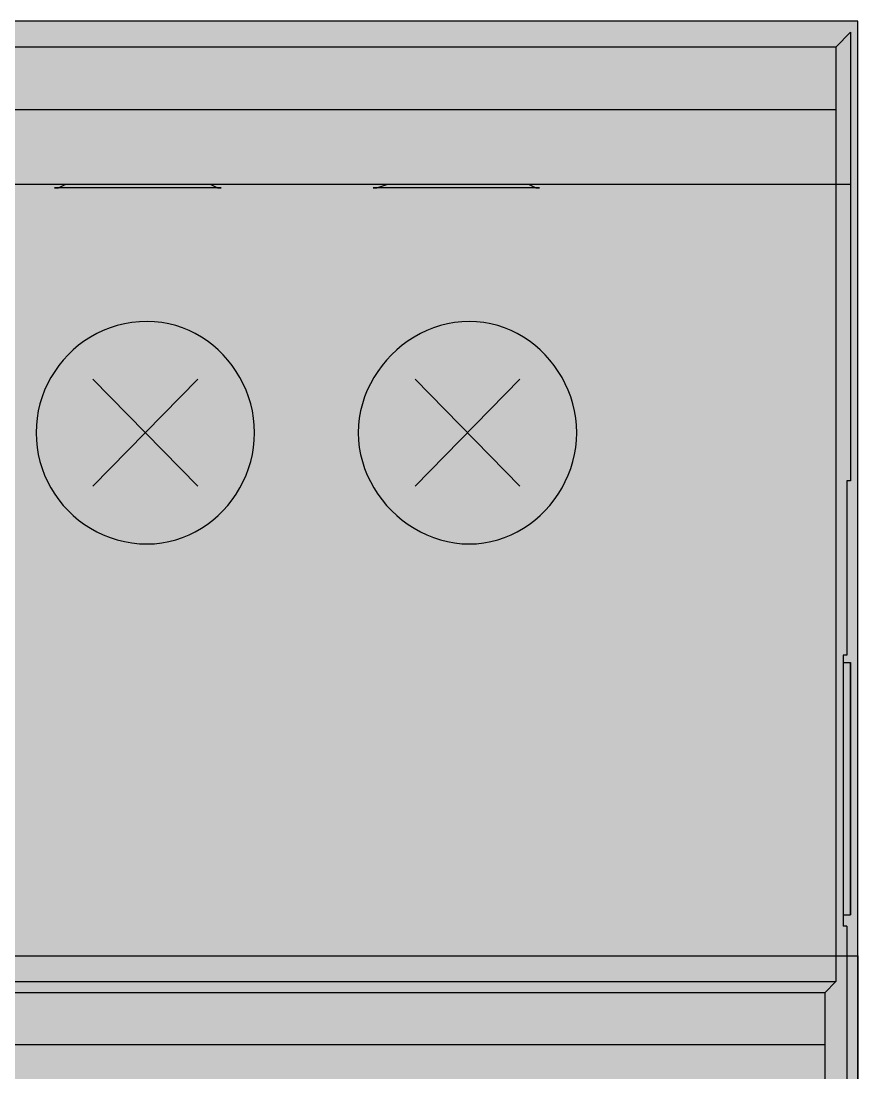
# Model space of a CAD drawing. Header units: millimetres. Extents: x 0 to 966, y -664 to 90.
# Drawn here: x 552.08 to 572, y 64.98 to 90 of the extents above; entities that cross this region are included whole.
import ezdxf

# ---------------------------------------------------------------- set-up
doc = ezdxf.new("R2010")
doc.units = ezdxf.units.MM
for name, color, linetype in [('HDL_BODY', 7, 'Continuous'), ('HDL_COLOUR', 7, 'Continuous'), ('HDL_DETAIL', 7, 'Continuous'), ('HDL_PRINT', 7, 'Continuous')]:
    doc.layers.add(name, color=color, linetype=linetype)

# ---------------------------------------------------------------- blocks, each defined once
blk = doc.blocks.new('M_R4.16.1-CD_FRONT')
at = {"layer": 'HDL_BODY', "true_color": 0x202126}
blk.add_hatch(color=250, dxfattribs=at).paths.add_polyline_path([(0, 0), (72, 0), (72, 90), (0, 90)])
at = {"layer": 'HDL_BODY', "true_color": 0x2a2a30}
blk.add_hatch(color=250, dxfattribs=at).paths.add_polyline_path([(0.4, 20.52), (71.6, 20.52), (71.6, 68.31), (0.4, 68.31)])
at = {"layer": 'HDL_COLOUR', "true_color": 0x1a332c}
for points in [[(57.637, 80.207), (57.631, 80.383), (57.613, 80.556), (57.585, 80.726), (57.545, 80.893), (57.495, 81.057), (57.436, 81.216), (57.366, 81.371), (57.287, 81.521), (57.2, 81.665), (57.104, 81.803), (57, 81.935), (56.888, 82.06), (56.768, 82.178), (56.642, 82.288), (56.51, 82.389), (56.371, 82.482), (56.226, 82.566), (56.076, 82.639), (55.92, 82.703), (55.76, 82.757), (55.596, 82.799), (55.428, 82.83), (55.256, 82.848), (55.082, 82.855), (54.896, 82.848), (54.715, 82.83), (54.538, 82.799), (54.365, 82.757), (54.198, 82.703), (54.036, 82.639), (53.88, 82.566), (53.73, 82.482), (53.586, 82.389), (53.449, 82.288), (53.32, 82.178), (53.197, 82.06), (53.083, 81.935), (52.977, 81.803), (52.879, 81.665), (52.79, 81.521), (52.71, 81.371), (52.64, 81.216), (52.579, 81.057), (52.529, 80.893), (52.489, 80.726), (52.461, 80.556), (52.443, 80.383), (52.437, 80.207), (52.443, 80.032), (52.461, 79.859), (52.489, 79.688), (52.529, 79.521), (52.579, 79.358), (52.64, 79.198), (52.71, 79.043), (52.79, 78.894), (52.879, 78.749), (52.977, 78.611), (53.083, 78.479), (53.197, 78.354), (53.32, 78.237), (53.449, 78.127), (53.586, 78.025), (53.73, 77.933), (53.88, 77.849), (54.036, 77.775), (54.198, 77.711), (54.365, 77.658), (54.538, 77.616), (54.715, 77.585), (54.896, 77.566), (55.082, 77.56), (55.256, 77.566), (55.428, 77.585), (55.596, 77.616), (55.76, 77.658), (55.92, 77.711), (56.076, 77.775), (56.226, 77.849), (56.371, 77.933), (56.51, 78.025), (56.642, 78.127), (56.768, 78.237), (56.888, 78.354), (57, 78.479), (57.104, 78.611), (57.2, 78.749), (57.287, 78.894), (57.366, 79.043), (57.436, 79.198), (57.495, 79.358), (57.545, 79.521), (57.585, 79.688), (57.613, 79.859), (57.631, 80.032), (57.637, 80.207)], [(65.304, 80.207), (65.298, 80.383), (65.281, 80.556), (65.252, 80.726), (65.213, 80.893), (65.163, 81.057), (65.103, 81.216), (65.033, 81.371), (64.955, 81.521), (64.867, 81.665), (64.771, 81.803), (64.666, 81.935), (64.554, 82.06), (64.435, 82.178), (64.308, 82.288), (64.175, 82.389), (64.036, 82.482), (63.891, 82.566), (63.741, 82.639), (63.585, 82.703), (63.425, 82.757), (63.261, 82.799), (63.093, 82.83), (62.921, 82.848), (62.746, 82.855), (62.571, 82.848), (62.398, 82.83), (62.228, 82.799), (62.061, 82.757), (61.898, 82.703), (61.739, 82.639), (61.585, 82.566), (61.435, 82.482), (61.291, 82.389), (61.153, 82.288), (61.022, 82.178), (60.897, 82.06), (60.78, 81.935), (60.67, 81.803), (60.569, 81.665), (60.477, 81.521), (60.393, 81.371), (60.32, 81.216), (60.256, 81.057), (60.203, 80.893), (60.161, 80.726), (60.13, 80.556), (60.112, 80.383), (60.105, 80.207), (60.112, 80.032), (60.13, 79.859), (60.161, 79.688), (60.203, 79.521), (60.256, 79.358), (60.32, 79.198), (60.393, 79.043), (60.477, 78.894), (60.569, 78.749), (60.67, 78.611), (60.78, 78.479), (60.897, 78.354), (61.022, 78.237), (61.153, 78.127), (61.291, 78.025), (61.435, 77.933), (61.585, 77.849), (61.739, 77.775), (61.898, 77.711), (62.061, 77.658), (62.228, 77.616), (62.398, 77.585), (62.571, 77.566), (62.746, 77.56), (62.921, 77.566), (63.093, 77.585), (63.261, 77.616), (63.425, 77.658), (63.585, 77.711), (63.741, 77.775), (63.891, 77.849), (64.036, 77.933), (64.175, 78.025), (64.308, 78.127), (64.435, 78.237), (64.554, 78.354), (64.666, 78.479), (64.771, 78.611), (64.867, 78.749), (64.955, 78.894), (65.033, 79.043), (65.103, 79.198), (65.163, 79.358), (65.213, 79.521), (65.252, 79.688), (65.281, 79.859), (65.298, 80.032), (65.304, 80.207)]]:
    blk.add_hatch(color=250, dxfattribs=at).paths.add_polyline_path(points)
at = {"layer": 'HDL_COLOUR', "true_color": 0x9ea4a8}
for points in [[(56.857, 80.207), (56.841, 80.449), (56.795, 80.687), (56.718, 80.916), (56.613, 81.134), (56.481, 81.335), (56.324, 81.518), (56.145, 81.677), (55.947, 81.812), (55.733, 81.919), (55.508, 81.997), (55.274, 82.045), (55.037, 82.06), (54.799, 82.045), (54.566, 81.997), (54.341, 81.919), (54.127, 81.812), (53.929, 81.677), (53.75, 81.518), (53.593, 81.335), (53.461, 81.134), (53.356, 80.916), (53.279, 80.687), (53.233, 80.449), (53.217, 80.207), (53.233, 79.965), (53.279, 79.728), (53.356, 79.498), (53.461, 79.281), (53.593, 79.079), (53.75, 78.897), (53.929, 78.737), (54.127, 78.602), (54.341, 78.495), (54.566, 78.417), (54.799, 78.37), (55.037, 78.354), (55.274, 78.37), (55.508, 78.417), (55.733, 78.495), (55.947, 78.602), (56.145, 78.737), (56.324, 78.897), (56.481, 79.079), (56.613, 79.281), (56.718, 79.498), (56.795, 79.728), (56.841, 79.965)], [(64.525, 80.207), (64.509, 80.449), (64.463, 80.687), (64.386, 80.916), (64.281, 81.134), (64.148, 81.335), (63.992, 81.518), (63.813, 81.677), (63.615, 81.812), (63.401, 81.919), (63.176, 81.997), (62.942, 82.045), (62.705, 82.06), (62.467, 82.045), (62.234, 81.997), (62.008, 81.919), (61.795, 81.812), (61.597, 81.677), (61.418, 81.518), (61.261, 81.335), (61.129, 81.134), (61.024, 80.916), (60.947, 80.687), (60.901, 80.449), (60.885, 80.207), (60.901, 79.965), (60.947, 79.728), (61.024, 79.498), (61.129, 79.281), (61.261, 79.079), (61.418, 78.897), (61.597, 78.737), (61.795, 78.602), (62.008, 78.495), (62.234, 78.417), (62.467, 78.37), (62.705, 78.354), (62.942, 78.37), (63.176, 78.417), (63.401, 78.495), (63.615, 78.602), (63.813, 78.737), (63.992, 78.897), (64.148, 79.079), (64.281, 79.281), (64.386, 79.498), (64.463, 79.728), (64.509, 79.965)]]:
    blk.add_hatch(color=253, dxfattribs=at).paths.add_polyline_path(points)
at = {"layer": 'HDL_PRINT', "true_color": 0xdee1e9}
for points in [[(59.665, 84.329), (57.021, 85.475), (57.107, 85.457), (55.082, 85.457), (55.302, 85.678), (55.302, 82.941), (54.861, 82.941), (54.861, 85.678), (55.082, 85.898), (57.107, 85.898), (57.196, 85.88), (59.838, 84.734), (59.665, 84.329)], [(60.367, 85.898), (62.746, 85.898), (62.967, 85.678), (62.967, 82.941), (62.526, 82.941), (62.526, 85.678), (62.746, 85.457), (60.367, 85.457), (60.367, 85.898)], [(54.377, 76.5), (54.377, 76.94), (55.697, 76.94), (55.697, 76.589), (55.642, 76.556), (55.592, 76.518), (55.547, 76.474), (55.507, 76.426), (55.47, 76.375), (55.437, 76.321), (55.405, 76.264), (55.375, 76.207), (55.346, 76.148), (55.298, 76.093), (55.259, 76.033), (55.229, 75.968), (55.206, 75.9), (55.19, 75.829), (55.179, 75.755), (55.173, 75.679), (55.169, 75.601), (55.168, 75.522), (55.168, 75.443), (55.142, 75.383), (55.122, 75.324), (55.107, 75.265), (55.096, 75.206), (55.089, 75.147), (55.085, 75.088), (55.083, 75.03), (55.082, 74.971), (55.082, 74.912), (54.638, 74.912), (54.641, 74.985), (54.647, 75.057), (54.656, 75.129), (54.669, 75.202), (54.685, 75.274), (54.704, 75.346), (54.724, 75.418), (54.746, 75.491), (54.769, 75.563), (54.793, 75.635), (54.817, 75.708), (54.863, 75.801), (54.905, 75.891), (54.945, 75.976), (54.982, 76.057), (55.019, 76.133), (55.055, 76.205), (55.092, 76.273), (55.129, 76.336), (55.169, 76.395), (55.211, 76.45), (55.257, 76.5), (54.377, 76.5)], [(57.987, 75.177), (58.871, 76.678), (59.751, 75.177), (57.987, 75.177)]]:
    blk.add_hatch(color=254, dxfattribs=at).paths.add_polyline_path(points)
h = blk.add_hatch(color=254, dxfattribs=at)
h.paths.add_polyline_path([(62.395, 75.973), (62.33, 76.005), (62.282, 76.03), (62.246, 76.05), (62.217, 76.069), (62.192, 76.09), (62.164, 76.115), (62.131, 76.148), (62.126, 76.185), (62.113, 76.223), (62.096, 76.261), (62.077, 76.299), (62.059, 76.337), (62.046, 76.375), (62.042, 76.413), (62.046, 76.475), (62.057, 76.53), (62.074, 76.579), (62.097, 76.623), (62.124, 76.662), (62.154, 76.698), (62.187, 76.732), (62.22, 76.765), (62.252, 76.817), (62.29, 76.858), (62.333, 76.888), (62.381, 76.91), (62.433, 76.925), (62.487, 76.934), (62.544, 76.938), (62.602, 76.94), (62.66, 76.94), (62.742, 76.94), (62.813, 76.938), (62.875, 76.934), (62.931, 76.925), (62.983, 76.91), (63.032, 76.888), (63.081, 76.858), (63.133, 76.817), (63.19, 76.765), (63.222, 76.732), (63.253, 76.698), (63.283, 76.662), (63.31, 76.623), (63.332, 76.579), (63.35, 76.53), (63.361, 76.475), (63.365, 76.413), (63.36, 76.375), (63.347, 76.337), (63.33, 76.299), (63.311, 76.261), (63.294, 76.223), (63.281, 76.185), (63.276, 76.148), (63.239, 76.11), (63.201, 76.074), (63.164, 76.042), (63.126, 76.014), (63.088, 75.992), (63.049, 75.978), (63.011, 75.973), (63.082, 75.967), (63.142, 75.953), (63.19, 75.93), (63.228, 75.902), (63.255, 75.868), (63.271, 75.832), (63.276, 75.794), (63.309, 75.756), (63.333, 75.717), (63.348, 75.675), (63.358, 75.627), (63.363, 75.574), (63.365, 75.513), (63.365, 75.443), (63.365, 75.38), (63.362, 75.324), (63.356, 75.275), (63.343, 75.232), (63.322, 75.192), (63.291, 75.156), (63.248, 75.122), (63.19, 75.088), (63.157, 75.036), (63.118, 74.995), (63.075, 74.964), (63.027, 74.943), (62.975, 74.928), (62.921, 74.919), (62.864, 74.914), (62.806, 74.913), (62.746, 74.912), (62.665, 74.913), (62.595, 74.913), (62.533, 74.916), (62.477, 74.92), (62.426, 74.928), (62.376, 74.939), (62.327, 74.954), (62.276, 74.975), (62.22, 75.002), (62.187, 75.064), (62.154, 75.12), (62.124, 75.171), (62.097, 75.221), (62.074, 75.271), (62.057, 75.323), (62.046, 75.379), (62.042, 75.443), (62.042, 75.48), (62.044, 75.519), (62.049, 75.562), (62.058, 75.609), (62.074, 75.663), (62.098, 75.724), (62.131, 75.794), (62.136, 75.827), (62.153, 75.853), (62.18, 75.874), (62.218, 75.893), (62.266, 75.914), (62.326, 75.939), (62.395, 75.973)])
h.paths.add_polyline_path([(62.395, 75.443), (62.4, 75.404), (62.413, 75.366), (62.431, 75.328), (62.45, 75.29), (62.467, 75.252), (62.48, 75.215), (62.485, 75.177), (62.528, 75.177), (62.572, 75.177), (62.616, 75.177), (62.659, 75.177), (62.703, 75.177), (62.746, 75.177), (62.791, 75.177), (62.822, 75.177), (62.849, 75.177), (62.881, 75.177), (62.925, 75.177), (62.957, 75.215), (62.98, 75.252), (62.995, 75.29), (63.004, 75.328), (63.009, 75.366), (63.011, 75.404), (63.011, 75.443), (63.011, 75.48), (63.009, 75.517), (63.004, 75.555), (62.995, 75.593), (62.98, 75.631), (62.957, 75.669), (62.925, 75.708), (62.881, 75.744), (62.839, 75.768), (62.802, 75.783), (62.773, 75.791), (62.753, 75.794), (62.746, 75.794), (62.681, 75.794), (62.633, 75.792), (62.597, 75.787), (62.569, 75.778), (62.544, 75.762), (62.517, 75.74), (62.485, 75.708), (62.452, 75.669), (62.428, 75.631), (62.412, 75.593), (62.402, 75.555), (62.398, 75.517), (62.396, 75.48), (62.395, 75.443)])
h.paths.add_polyline_path([(62.485, 76.413), (62.485, 76.36), (62.485, 76.312), (62.485, 76.272), (62.485, 76.245), (62.485, 76.235), (62.528, 76.198), (62.569, 76.174), (62.605, 76.159), (62.634, 76.151), (62.653, 76.149), (62.66, 76.148), (62.697, 76.149), (62.735, 76.15), (62.772, 76.155), (62.81, 76.164), (62.848, 76.18), (62.887, 76.203), (62.925, 76.235), (62.925, 76.245), (62.925, 76.272), (62.925, 76.312), (62.925, 76.36), (62.925, 76.413), (62.925, 76.456), (62.925, 76.487), (62.925, 76.513), (62.925, 76.545), (62.925, 76.589), (62.88, 76.589), (62.836, 76.589), (62.791, 76.589), (62.747, 76.589), (62.704, 76.589), (62.66, 76.589), (62.65, 76.589), (62.623, 76.589), (62.584, 76.589), (62.536, 76.589), (62.485, 76.589), (62.485, 76.536), (62.485, 76.489), (62.485, 76.449), (62.485, 76.423), (62.485, 76.413)])
h = blk.add_hatch(color=254, dxfattribs=at)
h.paths.add_polyline_path([(57.987, 74.207), (58.782, 74.207), (58.847, 74.207), (58.912, 74.207), (58.975, 74.207), (59.035, 74.207), (59.091, 74.207), (59.141, 74.207), (59.185, 74.207), (59.222, 74.207), (59.284, 74.177), (59.339, 74.154), (59.387, 74.135), (59.431, 74.118), (59.471, 74.101), (59.508, 74.082), (59.542, 74.06), (59.576, 74.031), (59.608, 73.968), (59.64, 73.911), (59.669, 73.859), (59.696, 73.809), (59.718, 73.76), (59.736, 73.708), (59.747, 73.652), (59.751, 73.59), (59.778, 73.557), (59.799, 73.518), (59.814, 73.472), (59.825, 73.42), (59.833, 73.361), (59.837, 73.296), (59.84, 73.224), (59.84, 73.145), (59.841, 73.06), (59.84, 72.997), (59.839, 72.941), (59.836, 72.889), (59.829, 72.839), (59.819, 72.789), (59.803, 72.737), (59.781, 72.681), (59.751, 72.619), (59.747, 72.557), (59.736, 72.501), (59.718, 72.452), (59.696, 72.409), (59.669, 72.369), (59.64, 72.333), (59.608, 72.299), (59.576, 72.265), (59.542, 72.232), (59.508, 72.2), (59.471, 72.17), (59.431, 72.144), (59.387, 72.121), (59.339, 72.104), (59.284, 72.093), (59.222, 72.089), (59.18, 72.056), (59.13, 72.033), (59.075, 72.017), (59.018, 72.007), (58.963, 72.002), (58.913, 72), (58.871, 72), (57.987, 72), (57.987, 74.207)])
h.paths.add_polyline_path([(58.431, 73.852), (58.431, 72.354), (58.782, 72.354), (58.82, 72.355), (58.858, 72.356), (58.895, 72.361), (58.933, 72.37), (58.97, 72.386), (59.008, 72.409), (59.046, 72.441), (59.084, 72.441), (59.112, 72.444), (59.135, 72.452), (59.158, 72.467), (59.185, 72.492), (59.222, 72.53), (59.259, 72.537), (59.285, 72.556), (59.3, 72.586), (59.308, 72.622), (59.311, 72.663), (59.311, 72.706), (59.34, 72.743), (59.361, 72.788), (59.376, 72.838), (59.387, 72.894), (59.393, 72.953), (59.396, 73.016), (59.397, 73.081), (59.397, 73.146), (59.397, 73.218), (59.395, 73.279), (59.391, 73.333), (59.381, 73.38), (59.366, 73.423), (59.343, 73.463), (59.311, 73.501), (59.311, 73.539), (59.309, 73.577), (59.304, 73.615), (59.294, 73.652), (59.279, 73.69), (59.255, 73.728), (59.222, 73.766), (59.179, 73.772), (59.138, 73.788), (59.102, 73.809), (59.073, 73.83), (59.053, 73.846), (59.046, 73.852), (59.009, 73.852), (58.965, 73.852), (58.914, 73.852), (58.859, 73.852), (58.799, 73.852), (58.736, 73.852), (58.672, 73.852), (58.606, 73.852), (58.431, 73.852)])
at = {"layer": 'HDL_DETAIL', "color": 251, "true_color": 0x52555c}
for points in [[(0, 0), (72, 0), (72, 90), (0, 90), (0, 0)], [(57.637, 80.207), (57.631, 80.383), (57.613, 80.556), (57.585, 80.726), (57.545, 80.893), (57.495, 81.057), (57.436, 81.216), (57.366, 81.371), (57.287, 81.521), (57.2, 81.665), (57.104, 81.803), (57, 81.935), (56.888, 82.06), (56.768, 82.178), (56.642, 82.288), (56.51, 82.389), (56.371, 82.482), (56.226, 82.566), (56.076, 82.639), (55.92, 82.703), (55.76, 82.757), (55.596, 82.799), (55.428, 82.83), (55.256, 82.848), (55.082, 82.855), (54.896, 82.848), (54.715, 82.83), (54.538, 82.799), (54.365, 82.757), (54.198, 82.703), (54.036, 82.639), (53.88, 82.566), (53.73, 82.482), (53.586, 82.389), (53.449, 82.288), (53.32, 82.178), (53.197, 82.06), (53.083, 81.935), (52.977, 81.803), (52.879, 81.665), (52.79, 81.521), (52.71, 81.371), (52.64, 81.216), (52.579, 81.057), (52.529, 80.893), (52.489, 80.726), (52.461, 80.556), (52.443, 80.383), (52.437, 80.207), (52.443, 80.032), (52.461, 79.859), (52.489, 79.688), (52.529, 79.521), (52.579, 79.358), (52.64, 79.198), (52.71, 79.043), (52.79, 78.894), (52.879, 78.749), (52.977, 78.611), (53.083, 78.479), (53.197, 78.354), (53.32, 78.237), (53.449, 78.127), (53.586, 78.025), (53.73, 77.933), (53.88, 77.849), (54.036, 77.775), (54.198, 77.711), (54.365, 77.658), (54.538, 77.616), (54.715, 77.585), (54.896, 77.566), (55.082, 77.56), (55.256, 77.566), (55.428, 77.585), (55.596, 77.616), (55.76, 77.658), (55.92, 77.711), (56.076, 77.775), (56.226, 77.849), (56.371, 77.933), (56.51, 78.025), (56.642, 78.127), (56.768, 78.237), (56.888, 78.354), (57, 78.479), (57.104, 78.611), (57.2, 78.749), (57.287, 78.894), (57.366, 79.043), (57.436, 79.198), (57.495, 79.358), (57.545, 79.521), (57.585, 79.688), (57.613, 79.859), (57.631, 80.032), (57.637, 80.207)], [(65.304, 80.207), (65.298, 80.383), (65.281, 80.556), (65.252, 80.726), (65.213, 80.893), (65.163, 81.057), (65.103, 81.216), (65.033, 81.371), (64.955, 81.521), (64.867, 81.665), (64.771, 81.803), (64.666, 81.935), (64.554, 82.06), (64.435, 82.178), (64.308, 82.288), (64.175, 82.389), (64.036, 82.482), (63.891, 82.566), (63.741, 82.639), (63.585, 82.703), (63.425, 82.757), (63.261, 82.799), (63.093, 82.83), (62.921, 82.848), (62.746, 82.855), (62.571, 82.848), (62.398, 82.83), (62.228, 82.799), (62.061, 82.757), (61.898, 82.703), (61.739, 82.639), (61.585, 82.566), (61.435, 82.482), (61.291, 82.389), (61.153, 82.288), (61.022, 82.178), (60.897, 82.06), (60.78, 81.935), (60.67, 81.803), (60.569, 81.665), (60.477, 81.521), (60.393, 81.371), (60.32, 81.216), (60.256, 81.057), (60.203, 80.893), (60.161, 80.726), (60.13, 80.556), (60.112, 80.383), (60.105, 80.207), (60.112, 80.032), (60.13, 79.859), (60.161, 79.688), (60.203, 79.521), (60.256, 79.358), (60.32, 79.198), (60.393, 79.043), (60.477, 78.894), (60.569, 78.749), (60.67, 78.611), (60.78, 78.479), (60.897, 78.354), (61.022, 78.237), (61.153, 78.127), (61.291, 78.025), (61.435, 77.933), (61.585, 77.849), (61.739, 77.775), (61.898, 77.711), (62.061, 77.658), (62.228, 77.616), (62.398, 77.585), (62.571, 77.566), (62.746, 77.56), (62.921, 77.566), (63.093, 77.585), (63.261, 77.616), (63.425, 77.658), (63.585, 77.711), (63.741, 77.775), (63.891, 77.849), (64.036, 77.933), (64.175, 78.025), (64.308, 78.127), (64.435, 78.237), (64.554, 78.354), (64.666, 78.479), (64.771, 78.611), (64.867, 78.749), (64.955, 78.894), (65.033, 79.043), (65.103, 79.198), (65.163, 79.358), (65.213, 79.521), (65.252, 79.688), (65.281, 79.859), (65.298, 80.032), (65.304, 80.207)], [(0, 67.766), (72, 67.766), (72, 22.236), (0, 22.236), (0, 67.766)]]:
    blk.add_lwpolyline(points, close=True, dxfattribs=at)
for points in [[(71.824, 89.737), (71.473, 89.382)], [(71.824, 89.737), (71.473, 89.382)], [(71.824, 89.737), (71.473, 89.382)], [(71.824, 89.737), (71.473, 89.382)], [(71.824, 89.737), (71.473, 89.382)], [(71.824, 89.737), (71.473, 89.382)], [(71.824, 89.737), (71.473, 89.382)], [(71.824, 89.737), (71.473, 89.382)], [(71.824, 89.737), (71.473, 89.382)], [(71.824, 89.737), (71.473, 89.382)], [(71.824, 89.737), (71.473, 89.382)], [(71.824, 89.737), (71.473, 89.382)], [(71.824, 89.737), (71.473, 89.382)], [(71.824, 89.737), (71.473, 89.382)], [(71.824, 89.737), (71.473, 89.382)], [(71.824, 89.737), (71.473, 89.382)], [(71.824, 89.737), (71.473, 89.382)], [(71.824, 89.737), (71.473, 89.382)], [(71.824, 89.737), (71.473, 89.382)], [(71.824, 89.737), (71.473, 89.382)], [(71.824, 89.737), (71.473, 89.382)], [(71.824, 89.737), (71.824, 79.061)], [(71.824, 89.737), (71.824, 79.061)], [(71.824, 89.737), (71.824, 79.061)], [(71.824, 89.737), (71.824, 79.061)], [(71.824, 89.737), (71.824, 79.061)], [(71.824, 89.737), (71.824, 79.061)], [(71.824, 89.737), (71.824, 79.061)], [(71.824, 89.737), (71.824, 79.061)], [(71.824, 89.737), (71.824, 79.061)], [(71.824, 89.737), (71.824, 79.061)], [(71.824, 89.737), (71.824, 79.061)], [(71.824, 89.737), (71.824, 79.061)], [(71.824, 89.737), (71.824, 79.061)], [(71.824, 89.737), (71.824, 79.061)], [(71.824, 89.737), (71.824, 79.061)], [(71.824, 89.737), (71.824, 79.061)], [(71.824, 89.737), (71.824, 79.061)], [(71.824, 89.737), (71.824, 79.061)], [(71.824, 89.737), (71.824, 79.061)], [(71.824, 89.737), (71.824, 79.061)], [(71.824, 89.737), (71.824, 79.061)], [(71.473, 89.382), (0.176, 89.382)], [(71.473, 89.382), (0.176, 89.382)], [(71.473, 89.382), (0.176, 89.382)], [(71.473, 89.382), (0.176, 89.382)], [(71.473, 89.382), (0.176, 89.382)], [(71.473, 89.382), (0.176, 89.382)], [(71.473, 89.382), (0.176, 89.382)], [(71.473, 89.382), (0.176, 89.382)], [(71.473, 89.382), (0.176, 89.382)], [(71.473, 89.382), (0.176, 89.382)], [(71.473, 89.382), (0.176, 89.382)], [(71.473, 89.382), (0.176, 89.382)], [(71.473, 89.382), (0.176, 89.382)], [(71.473, 89.382), (0.176, 89.382)], [(71.473, 89.382), (0.176, 89.382)], [(71.473, 89.382), (0.176, 89.382)], [(71.473, 89.382), (0.176, 89.382)], [(71.473, 89.382), (0.176, 89.382)], [(71.473, 89.382), (0.176, 89.382)], [(71.473, 89.382), (0.176, 89.382)], [(71.473, 89.382), (0.176, 89.382)], [(71.473, 89.382), (71.473, 89.296), (71.473, 89.031), (71.473, 87.884)], [(71.473, 87.884), (0.176, 87.884)], [(71.473, 87.884), (0.176, 87.884)], [(71.473, 87.884), (0.176, 87.884)], [(71.473, 87.884), (0.176, 87.884)], [(71.473, 87.884), (0.176, 87.884)], [(71.473, 87.884), (0.176, 87.884)], [(71.473, 87.884), (0.176, 87.884)], [(71.473, 87.884), (0.176, 87.884)], [(71.473, 87.884), (0.176, 87.884)], [(71.473, 87.884), (0.176, 87.884)], [(71.473, 87.884), (0.176, 87.884)], [(71.473, 87.884), (0.176, 87.884)], [(71.473, 87.884), (0.176, 87.884)], [(71.473, 87.884), (0.176, 87.884)], [(71.473, 87.884), (0.176, 87.884)], [(71.473, 87.884), (0.176, 87.884)], [(71.473, 87.884), (0.176, 87.884)], [(71.473, 87.884), (0.176, 87.884)], [(71.473, 87.884), (0.176, 87.884)], [(71.473, 87.884), (0.176, 87.884)], [(71.473, 87.884), (0.176, 87.884)], [(71.473, 87.884), (71.473, 67.149)], [(71.473, 87.884), (71.473, 67.149)], [(71.473, 87.884), (71.473, 67.149)], [(71.473, 87.884), (71.473, 67.149)], [(71.473, 87.884), (71.473, 67.149)], [(71.473, 87.884), (71.473, 67.149)], [(71.473, 87.884), (71.473, 67.149)], [(71.473, 87.884), (71.473, 67.149)], [(71.473, 87.884), (71.473, 67.149)], [(71.473, 87.884), (71.473, 67.149)], [(71.473, 87.884), (71.473, 67.149)], [(71.473, 87.884), (71.473, 67.149)], [(71.473, 87.884), (71.473, 67.149)], [(71.473, 87.884), (71.473, 67.149)], [(71.473, 87.884), (71.473, 67.149)], [(71.473, 87.884), (71.473, 67.149)], [(71.473, 87.884), (71.473, 67.149)], [(71.473, 87.884), (71.473, 67.149)], [(71.473, 87.884), (71.473, 67.149)], [(71.473, 87.884), (71.473, 67.149)], [(71.473, 87.884), (71.473, 67.149)], [(0, 86.119), (71.824, 86.119)], [(0, 86.119), (71.824, 86.119)], [(0, 86.119), (71.824, 86.119)], [(0, 86.119), (71.824, 86.119)], [(0, 86.119), (71.824, 86.119)], [(0, 86.119), (71.824, 86.119)], [(0, 86.119), (71.824, 86.119)], [(0, 86.119), (71.824, 86.119)], [(0, 86.119), (71.824, 86.119)], [(0, 86.119), (71.824, 86.119)], [(0, 86.119), (71.824, 86.119)], [(0, 86.119), (71.824, 86.119)], [(0, 86.119), (71.824, 86.119)], [(0, 86.119), (71.824, 86.119)], [(0, 86.119), (71.824, 86.119)], [(0, 86.119), (71.824, 86.119)], [(0, 86.119), (71.824, 86.119)], [(0, 86.119), (71.824, 86.119)], [(0, 86.119), (71.824, 86.119)], [(0, 86.119), (71.824, 86.119)], [(0, 86.119), (71.824, 86.119)], [(52.967, 86.029), (53.142, 86.119), (53.493, 86.119), (56.578, 86.119), (56.756, 86.029)], [(60.545, 86.029), (60.81, 86.119), (61.161, 86.119), (64.156, 86.119), (64.335, 86.029)], [(56.842, 86.029), (56.756, 86.029), (56.578, 86.029), (52.878, 86.029)], [(52.878, 86.029), (52.967, 86.029)], [(56.756, 86.029), (56.842, 86.029)], [(64.421, 86.029), (64.335, 86.029), (64.156, 86.029), (60.456, 86.029)], [(60.456, 86.029), (60.545, 86.029)], [(64.335, 86.029), (64.421, 86.029)], [(71.824, 79.061), (71.738, 79.061)], [(71.824, 79.061), (71.738, 79.061)], [(71.824, 79.061), (71.738, 79.061)], [(71.824, 79.061), (71.738, 79.061)], [(71.824, 79.061), (71.738, 79.061)], [(71.824, 79.061), (71.738, 79.061)], [(71.824, 79.061), (71.738, 79.061)], [(71.824, 79.061), (71.738, 79.061)], [(71.824, 79.061), (71.738, 79.061)], [(71.824, 79.061), (71.738, 79.061)], [(71.824, 79.061), (71.738, 79.061)], [(71.824, 79.061), (71.738, 79.061)], [(71.824, 79.061), (71.738, 79.061)], [(71.824, 79.061), (71.738, 79.061)], [(71.824, 79.061), (71.738, 79.061)], [(71.824, 79.061), (71.738, 79.061)], [(71.824, 79.061), (71.738, 79.061)], [(71.824, 79.061), (71.738, 79.061)], [(71.824, 79.061), (71.738, 79.061)], [(71.824, 79.061), (71.738, 79.061)], [(71.824, 79.061), (71.738, 79.061)], [(71.738, 79.061), (71.738, 78.796), (71.738, 77.205)], [(71.738, 77.205), (71.738, 74.912)], [(71.738, 77.205), (71.738, 74.912)], [(71.738, 77.205), (71.738, 74.912)], [(71.738, 77.205), (71.738, 74.912)], [(71.738, 77.205), (71.738, 74.912)], [(71.738, 77.205), (71.738, 74.912)], [(71.738, 77.205), (71.738, 74.912)], [(71.738, 77.205), (71.738, 74.912)], [(71.738, 77.205), (71.738, 74.912)], [(71.738, 77.205), (71.738, 74.912)], [(71.738, 77.205), (71.738, 74.912)], [(71.738, 77.205), (71.738, 74.912)], [(71.738, 77.205), (71.738, 74.912)], [(71.738, 77.205), (71.738, 74.912)], [(71.738, 77.205), (71.738, 74.912)], [(71.738, 77.205), (71.738, 74.912)], [(71.738, 77.205), (71.738, 74.912)], [(71.738, 77.205), (71.738, 74.912)], [(71.738, 77.205), (71.738, 74.912)], [(71.738, 77.205), (71.738, 74.912)], [(71.738, 77.205), (71.738, 74.912)], [(71.649, 74.912), (71.649, 68.471)], [(71.649, 74.912), (71.649, 68.471)], [(71.649, 74.912), (71.649, 68.471)], [(71.649, 74.912), (71.649, 68.471)], [(71.649, 74.912), (71.649, 68.471)], [(71.649, 74.912), (71.649, 68.471)], [(71.649, 74.912), (71.649, 68.471)], [(71.649, 74.912), (71.649, 68.471)], [(71.649, 74.912), (71.649, 68.471)], [(71.649, 74.912), (71.649, 68.471)], [(71.649, 74.912), (71.649, 68.471)], [(71.649, 74.912), (71.649, 68.471)], [(71.649, 74.912), (71.649, 68.471)], [(71.649, 74.912), (71.649, 68.471)], [(71.649, 74.912), (71.649, 68.471)], [(71.649, 74.912), (71.649, 68.471)], [(71.649, 74.912), (71.649, 68.471)], [(71.649, 74.912), (71.649, 68.471)], [(71.649, 74.912), (71.649, 68.471)], [(71.649, 74.912), (71.649, 68.471)], [(71.649, 74.912), (71.649, 68.471)], [(71.738, 74.912), (71.649, 74.912)], [(71.738, 74.912), (71.649, 74.912)], [(71.738, 74.912), (71.649, 74.912)], [(71.738, 74.912), (71.649, 74.912)], [(71.738, 74.912), (71.649, 74.912)], [(71.738, 74.912), (71.649, 74.912)], [(71.738, 74.912), (71.649, 74.912)], [(71.738, 74.912), (71.649, 74.912)], [(71.738, 74.912), (71.649, 74.912)], [(71.738, 74.912), (71.649, 74.912)], [(71.738, 74.912), (71.649, 74.912)], [(71.738, 74.912), (71.649, 74.912)], [(71.738, 74.912), (71.649, 74.912)], [(71.738, 74.912), (71.649, 74.912)], [(71.738, 74.912), (71.649, 74.912)], [(71.738, 74.912), (71.649, 74.912)], [(71.738, 74.912), (71.649, 74.912)], [(71.738, 74.912), (71.649, 74.912)], [(71.738, 74.912), (71.649, 74.912)], [(71.738, 74.912), (71.649, 74.912)], [(71.738, 74.912), (71.649, 74.912)], [(71.649, 74.737), (71.824, 74.737)], [(71.649, 74.737), (71.824, 74.737)], [(71.649, 74.737), (71.824, 74.737)], [(71.649, 74.737), (71.824, 74.737)], [(71.649, 74.737), (71.824, 74.737)], [(71.649, 74.737), (71.824, 74.737)], [(71.649, 74.737), (71.824, 74.737)], [(71.649, 74.737), (71.824, 74.737)], [(71.649, 74.737), (71.824, 74.737)], [(71.649, 74.737), (71.824, 74.737)], [(71.649, 74.737), (71.824, 74.737)], [(71.649, 74.737), (71.824, 74.737)], [(71.649, 74.737), (71.824, 74.737)], [(71.649, 74.737), (71.824, 74.737)], [(71.649, 74.737), (71.824, 74.737)], [(71.649, 74.737), (71.824, 74.737)], [(71.649, 74.737), (71.824, 74.737)], [(71.649, 74.737), (71.824, 74.737)], [(71.649, 74.737), (71.824, 74.737)], [(71.649, 74.737), (71.824, 74.737)], [(71.649, 74.737), (71.824, 74.737)], [(71.824, 74.737), (71.824, 68.736)], [(71.824, 74.737), (71.824, 68.736)], [(71.824, 74.737), (71.824, 68.736)], [(71.824, 74.737), (71.824, 68.736)], [(71.824, 74.737), (71.824, 68.736)], [(71.824, 74.737), (71.824, 68.736)], [(71.824, 74.737), (71.824, 68.736)], [(71.824, 74.737), (71.824, 68.736)], [(71.824, 74.737), (71.824, 68.736)], [(71.824, 74.737), (71.824, 68.736)], [(71.824, 74.737), (71.824, 68.736)], [(71.824, 74.737), (71.824, 68.736)], [(71.824, 74.737), (71.824, 68.736)], [(71.824, 74.737), (71.824, 68.736)], [(71.824, 74.737), (71.824, 68.736)], [(71.824, 74.737), (71.824, 68.736)], [(71.824, 74.737), (71.824, 68.736)], [(71.824, 74.737), (71.824, 68.736)], [(71.824, 74.737), (71.824, 68.736)], [(71.824, 74.737), (71.824, 68.736)], [(71.824, 74.737), (71.824, 68.736)], [(71.824, 68.736), (71.824, 74.737)], [(71.824, 68.736), (71.824, 74.737)], [(71.824, 68.736), (71.824, 74.737)], [(71.824, 68.736), (71.824, 74.737)], [(71.824, 68.736), (71.824, 74.737)], [(71.824, 68.736), (71.824, 74.737)], [(71.824, 68.736), (71.824, 74.737)], [(71.824, 68.736), (71.824, 74.737)], [(71.824, 68.736), (71.824, 74.737)], [(71.824, 68.736), (71.824, 74.737)], [(71.824, 68.736), (71.824, 74.737)], [(71.824, 68.736), (71.824, 74.737)], [(71.824, 68.736), (71.824, 74.737)], [(71.824, 68.736), (71.824, 74.737)], [(71.824, 68.736), (71.824, 74.737)], [(71.824, 68.736), (71.824, 74.737)], [(71.824, 68.736), (71.824, 74.737)], [(71.824, 68.736), (71.824, 74.737)], [(71.824, 68.736), (71.824, 74.737)], [(71.824, 68.736), (71.824, 74.737)], [(71.824, 68.736), (71.824, 74.737)], [(71.649, 68.736), (71.824, 68.736)], [(71.649, 68.736), (71.824, 68.736)], [(71.649, 68.736), (71.824, 68.736)], [(71.649, 68.736), (71.824, 68.736)], [(71.649, 68.736), (71.824, 68.736)], [(71.649, 68.736), (71.824, 68.736)], [(71.649, 68.736), (71.824, 68.736)], [(71.649, 68.736), (71.824, 68.736)], [(71.649, 68.736), (71.824, 68.736)], [(71.649, 68.736), (71.824, 68.736)], [(71.649, 68.736), (71.824, 68.736)], [(71.649, 68.736), (71.824, 68.736)], [(71.649, 68.736), (71.824, 68.736)], [(71.649, 68.736), (71.824, 68.736)], [(71.649, 68.736), (71.824, 68.736)], [(71.649, 68.736), (71.824, 68.736)], [(71.649, 68.736), (71.824, 68.736)], [(71.649, 68.736), (71.824, 68.736)], [(71.649, 68.736), (71.824, 68.736)], [(71.649, 68.736), (71.824, 68.736)], [(71.649, 68.736), (71.824, 68.736)], [(71.738, 68.471), (71.649, 68.471)], [(71.738, 68.471), (71.649, 68.471)], [(71.738, 68.471), (71.649, 68.471)], [(71.738, 68.471), (71.649, 68.471)], [(71.738, 68.471), (71.649, 68.471)], [(71.738, 68.471), (71.649, 68.471)], [(71.738, 68.471), (71.649, 68.471)], [(71.738, 68.471), (71.649, 68.471)], [(71.738, 68.471), (71.649, 68.471)], [(71.738, 68.471), (71.649, 68.471)], [(71.738, 68.471), (71.649, 68.471)], [(71.738, 68.471), (71.649, 68.471)], [(71.738, 68.471), (71.649, 68.471)], [(71.738, 68.471), (71.649, 68.471)], [(71.738, 68.471), (71.649, 68.471)], [(71.738, 68.471), (71.649, 68.471)], [(71.738, 68.471), (71.649, 68.471)], [(71.738, 68.471), (71.649, 68.471)], [(71.738, 68.471), (71.649, 68.471)], [(71.738, 68.471), (71.649, 68.471)], [(71.738, 68.471), (71.649, 68.471)], [(71.738, 68.471), (71.738, 66.178)], [(71.738, 68.471), (71.738, 66.178)], [(71.738, 68.471), (71.738, 66.178)], [(71.738, 68.471), (71.738, 66.178)], [(71.738, 68.471), (71.738, 66.178)], [(71.738, 68.471), (71.738, 66.178)], [(71.738, 68.471), (71.738, 66.178)], [(71.738, 68.471), (71.738, 66.178)], [(71.738, 68.471), (71.738, 66.178)], [(71.738, 68.471), (71.738, 66.178)], [(71.738, 68.471), (71.738, 66.178)], [(71.738, 68.471), (71.738, 66.178)], [(71.738, 68.471), (71.738, 66.178)], [(71.738, 68.471), (71.738, 66.178)], [(71.738, 68.471), (71.738, 66.178)], [(71.738, 68.471), (71.738, 66.178)], [(71.738, 68.471), (71.738, 66.178)], [(71.738, 68.471), (71.738, 66.178)], [(71.738, 68.471), (71.738, 66.178)], [(71.738, 68.471), (71.738, 66.178)], [(71.738, 68.471), (71.738, 66.178)], [(0.176, 67.149), (71.473, 67.149)], [(0.176, 67.149), (71.473, 67.149)], [(0.176, 67.149), (71.473, 67.149)], [(0.176, 67.149), (71.473, 67.149)], [(0.176, 67.149), (71.473, 67.149)], [(0.176, 67.149), (71.473, 67.149)], [(0.176, 67.149), (71.473, 67.149)], [(0.176, 67.149), (71.473, 67.149)], [(0.176, 67.149), (71.473, 67.149)], [(0.176, 67.149), (71.473, 67.149)], [(0.176, 67.149), (71.473, 67.149)], [(0.176, 67.149), (71.473, 67.149)], [(0.176, 67.149), (71.473, 67.149)], [(0.176, 67.149), (71.473, 67.149)], [(0.176, 67.149), (71.473, 67.149)], [(0.176, 67.149), (71.473, 67.149)], [(0.176, 67.149), (71.473, 67.149)], [(0.176, 67.149), (71.473, 67.149)], [(0.176, 67.149), (71.473, 67.149)], [(0.176, 67.149), (71.473, 67.149)], [(0.176, 67.149), (71.473, 67.149)], [(71.473, 67.149), (71.208, 66.884)], [(71.473, 67.149), (71.208, 66.884)], [(71.473, 67.149), (71.208, 66.884)], [(71.473, 67.149), (71.208, 66.884)], [(71.473, 67.149), (71.208, 66.884)], [(71.473, 67.149), (71.208, 66.884)], [(71.473, 67.149), (71.208, 66.884)], [(71.473, 67.149), (71.208, 66.884)], [(71.473, 67.149), (71.208, 66.884)], [(71.473, 67.149), (71.208, 66.884)], [(71.473, 67.149), (71.208, 66.884)], [(71.473, 67.149), (71.208, 66.884)], [(71.473, 67.149), (71.208, 66.884)], [(71.473, 67.149), (71.208, 66.884)], [(71.473, 67.149), (71.208, 66.884)], [(71.473, 67.149), (71.208, 66.884)], [(71.473, 67.149), (71.208, 66.884)], [(71.473, 67.149), (71.208, 66.884)], [(71.473, 67.149), (71.208, 66.884)], [(71.473, 67.149), (71.208, 66.884)], [(71.473, 67.149), (71.208, 66.884)], [(71.208, 66.884), (0.353, 66.884)], [(71.208, 66.884), (0.353, 66.884)], [(71.208, 66.884), (0.353, 66.884)], [(71.208, 66.884), (0.353, 66.884)], [(71.208, 66.884), (0.353, 66.884)], [(71.208, 66.884), (0.353, 66.884)], [(71.208, 66.884), (0.353, 66.884)], [(71.208, 66.884), (0.353, 66.884)], [(71.208, 66.884), (0.353, 66.884)], [(71.208, 66.884), (0.353, 66.884)], [(71.208, 66.884), (0.353, 66.884)], [(71.208, 66.884), (0.353, 66.884)], [(71.208, 66.884), (0.353, 66.884)], [(71.208, 66.884), (0.353, 66.884)], [(71.208, 66.884), (0.353, 66.884)], [(71.208, 66.884), (0.353, 66.884)], [(71.208, 66.884), (0.353, 66.884)], [(71.208, 66.884), (0.353, 66.884)], [(71.208, 66.884), (0.353, 66.884)], [(71.208, 66.884), (0.353, 66.884)], [(71.208, 66.884), (0.353, 66.884)], [(71.208, 66.884), (71.208, 66.705), (71.208, 65.648)], [(71.738, 66.178), (71.738, 65.648), (71.738, 65.207), (71.738, 64.323)], [(71.208, 65.648), (0.441, 65.648)], [(71.208, 65.648), (0.441, 65.648)], [(71.208, 65.648), (0.441, 65.648)], [(71.208, 65.648), (0.441, 65.648)], [(71.208, 65.648), (0.441, 65.648)], [(71.208, 65.648), (0.441, 65.648)], [(71.208, 65.648), (0.441, 65.648)], [(71.208, 65.648), (0.441, 65.648)], [(71.208, 65.648), (0.441, 65.648)], [(71.208, 65.648), (0.441, 65.648)], [(71.208, 65.648), (0.441, 65.648)], [(71.208, 65.648), (0.441, 65.648)], [(71.208, 65.648), (0.441, 65.648)], [(71.208, 65.648), (0.441, 65.648)], [(71.208, 65.648), (0.441, 65.648)], [(71.208, 65.648), (0.441, 65.648)], [(71.208, 65.648), (0.441, 65.648)], [(71.208, 65.648), (0.441, 65.648)], [(71.208, 65.648), (0.441, 65.648)], [(71.208, 65.648), (0.441, 65.648)], [(71.208, 65.648), (0.441, 65.648)], [(71.208, 65.648), (71.208, 55.323), (71.208, 44.912), (71.208, 24.177)]]:
    blk.add_lwpolyline(points, dxfattribs=at)
at = {"layer": 'HDL_DETAIL', "color": 250, "true_color": 0x25292b}
for points in [[(53.789, 78.937), (56.285, 81.478)], [(53.789, 81.478), (56.285, 78.937)], [(61.457, 78.937), (63.953, 81.478)], [(61.457, 81.478), (63.953, 78.937)]]:
    blk.add_lwpolyline(points, dxfattribs=at)

msp = doc.modelspace()

# ---------------------------------------------------------------- block references
msp.add_blockref('M_R4.16.1-CD_FRONT', (500, 0))

doc.saveas('drawing.dxf')
